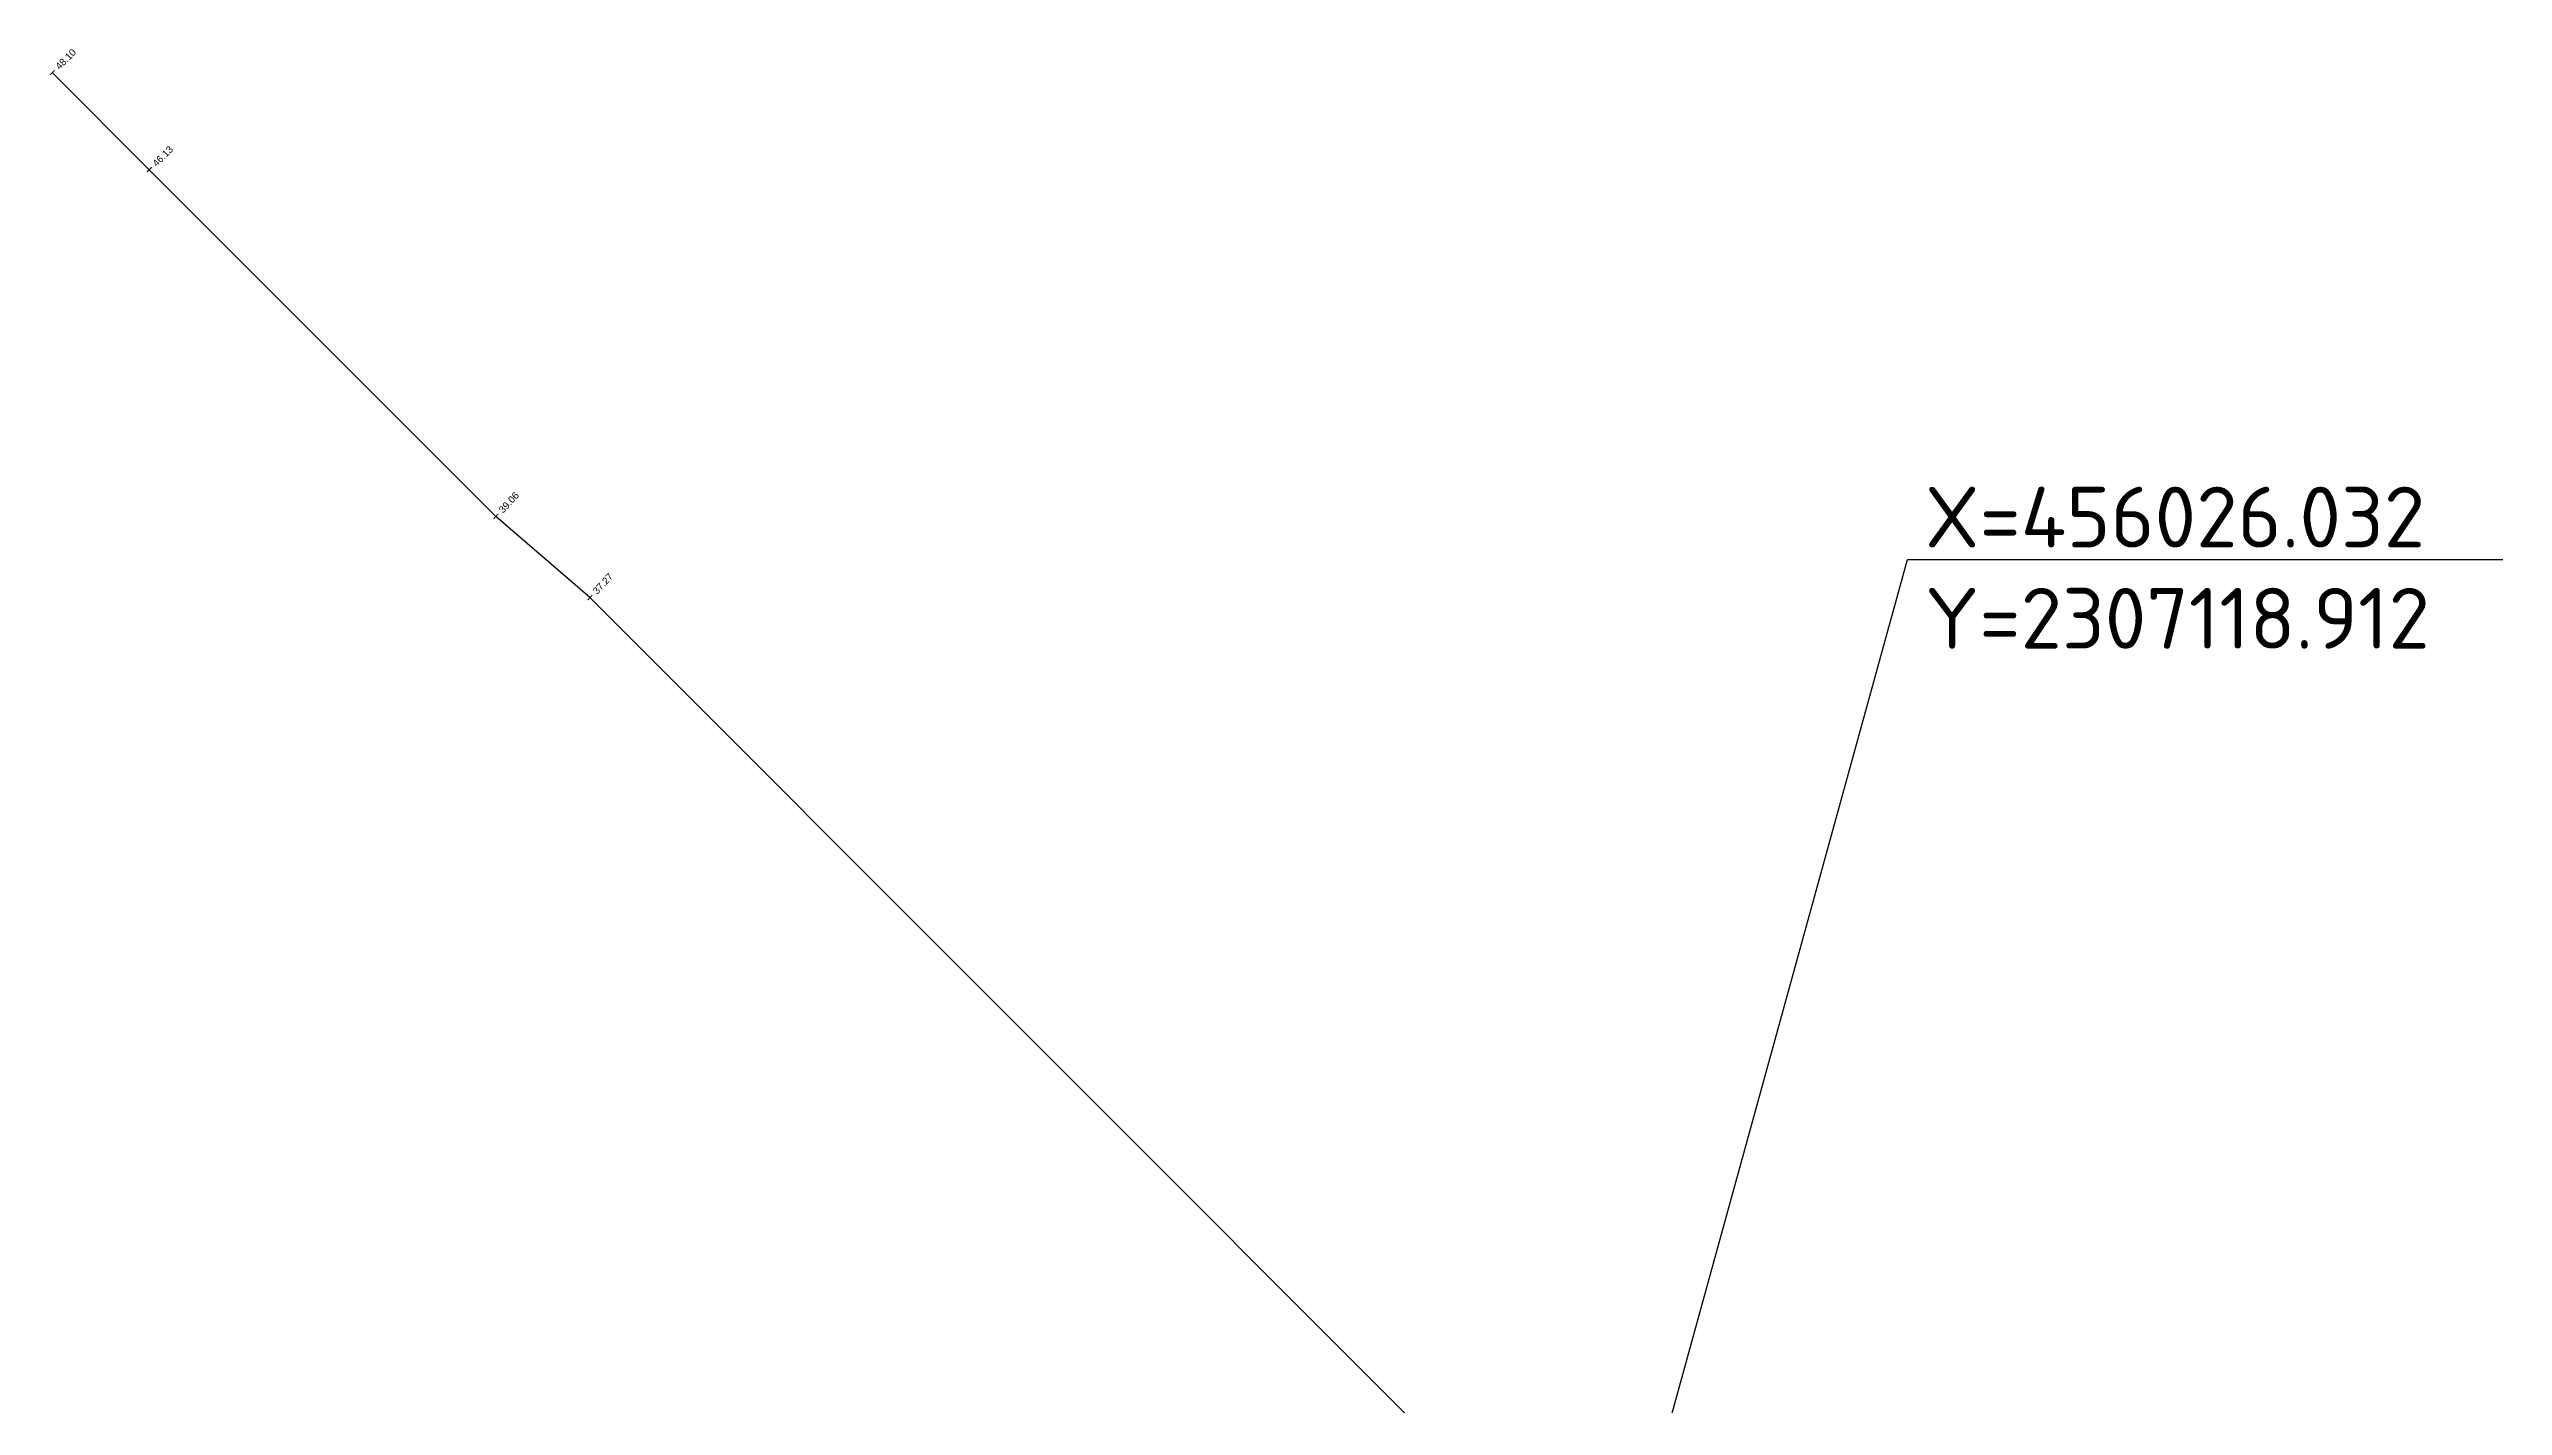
# Model space of a CAD drawing. Header units: metres. Extents: x 2 to 2307132, y 8 to 456049.
# Drawn here: x 2307096.34 to 2307131.72, y 456029.14 to 456048.69 of the extents above; entities that cross this region are included whole.
import ezdxf
from ezdxf import colors
from ezdxf.entities.mleader import LeaderData, LeaderLine
from ezdxf.enums import TextEntityAlignment as Align
from ezdxf.math import Vec2, Vec3

# ---------------------------------------------------------------- set-up
doc = ezdxf.new("R2010")
doc.units = ezdxf.units.M
doc.layers.add('Выпуск_профиль', color=7, linetype='Continuous')
doc.layers.add('Подложка_СО-ЭН_3эт(освещение)', color=7, linetype='Continuous')
doc.layers.add('ГП_искусств сооруж-я_штриховка', color=7, linetype='Continuous', lineweight=9)
doc.layers.add('Помощь', color=1, linetype='Continuous', plot=False)
doc.styles.add('ISOCPEUR', font='isocpeur.ttf')
doc.styles.get("Standard").update_dxf_attribs({"font": 'arial.ttf'})

# ---------------------------------------------------------------- blocks, each defined once
blk = doc.blocks.new('Qtick')
at = {"layer": 'Подложка_СО-ЭН_3эт(освещение)', "const_width": 0.3}
blk.add_lwpolyline([(0, -1), (0, 1)], dxfattribs=at)

msp = doc.modelspace()

# ---------------------------------------------------------------- linework, layer by layer
at = {"layer": 'Помощь'}
msp.add_polyline3d([(2307130.555, 456014.493, 106.5), (2307122.785, 456022.192, 106.1), (2307117.077, 456027.849, 102.69), (2307116.527, 456028.394, 102.06), (2307104.138, 456040.783, 102.36), (2307102.782, 456041.953, 102.5), (2307097.786, 456046.949, 103), (2307096.387, 456048.348, 103.07)], dxfattribs=at)

# ---------------------------------------------------------------- block references
at = {"layer": 'Выпуск_профиль', "xscale": 0.05, "yscale": 0.05, "zscale": 0.05}
for p, rotation in [((2307096.387, 456048.348, 103.07), 315.0000000035763), ((2307097.786, 456046.949, 103), 315.0000000019551), ((2307102.782, 456041.953, 102.5), 317.1018769187607), ((2307104.138, 456040.783, 102.36), 317.1018769187957)]:
    msp.add_blockref('Qtick', p, dxfattribs=dict(at, rotation=rotation))
at = {"layer": 'Помощь', "xscale": 0.05, "yscale": 0.05, "zscale": 0.05}
for p, rotation in [((2307096.387, 456048.348, 103.07), 315.0000000035763), ((2307097.786, 456046.949, 103), 315.0000000019551), ((2307102.782, 456041.953, 102.5), 317.1018769187607), ((2307104.138, 456040.783, 102.36), 317.1018769187957)]:
    msp.add_blockref('Qtick', p, dxfattribs=dict(at, rotation=rotation))

# ---------------------------------------------------------------- texts
at = {"layer": 'Выпуск_профиль'}
for s, rotation, p in [('48.10', 45, (2307096.457, 456048.419)), ('46.13', 45, (2307097.856, 456047.02)), ('39.06', 47.1019, (2307102.85, 456042.026)), ('37.27', 47.1019, (2307104.206, 456040.856))]:
    msp.add_text(s, height=0.1, rotation=rotation, dxfattribs=at).set_placement(p, align=Align.MIDDLE_LEFT)
at = {"layer": 'Помощь'}
for s, rotation, p in [('48.10', 45, (2307096.457, 456048.419)), ('46.13', 45, (2307097.856, 456047.02)), ('39.06', 47.1019, (2307102.85, 456042.026)), ('37.27', 47.1019, (2307104.206, 456040.856))]:
    msp.add_text(s, height=0.1, rotation=rotation, dxfattribs=at).set_placement(p, align=Align.MIDDLE_LEFT)

# ---------------------------------------------------------------- next in the draw order: leaders
at = {"layer": 'ГП_искусств сооруж-я_штриховка'}
ml = msp.add_multileader_mtext('Standard', dxfattribs=at)
ml.set_content('X=456026.032^JY=2307118.912', color=256, style='ISOCPEUR')
ml.set_leader_properties()
ml.build(insert=Vec2(0, 0))
ml.multileader.update_dxf_attribs({"has_dogleg": 0, "text_left_attachment_type": 6, "text_right_attachment_type": 6, "arrow_head_size": 0.75, "scale": 0.25})
ctx = ml.context
ctx.base_point, ctx.scale, ctx.char_height, ctx.arrow_head_size, ctx.landing_gap_size, ctx.plane_origin = Vec3(2307123.131, 456041.331), 0.25, 0.875, 0.75, 0.25, Vec3(2307118.912, 456026.032)
ctx.left_attachment, ctx.right_attachment = 6, 6
notes = []
notes.append((ctx, [(1, (1, 1, 0), (2307121.131, 456041.331), (1, 0), 2, [(0, [(2307118.912, 456026.032)], 0, [])])]))
ctx.mtext.insert, ctx.mtext.flow_direction = Vec3(2307123.381, 456042.381), 5
ctx.mtext.has_bg_fill, ctx.mtext.bg_color, ctx.mtext.bg_scale_factor, ctx.mtext.bg_transparency, ctx.mtext.use_window_bg_color = 1, -1027028792, 1.5, 0, 1
for ctx, leaders in notes:
    for number, flags, end, landing, length, lines in leaders:
        leader = LeaderData()
        leader.index, (leader.has_last_leader_line, leader.has_dogleg_vector, leader.attachment_direction) = number, flags
        leader.last_leader_point, leader.dogleg_vector, leader.dogleg_length = Vec3(end), Vec3(landing), length
        for number, points, colour, breaks in lines:
            line = LeaderLine()
            line.index, line.vertices, line.color, line.breaks = number, Vec3.list(points), colors.encode_raw_color(colour), breaks
            leader.lines.append(line)
        ctx.leaders.append(leader)

doc.saveas('drawing.dxf')
